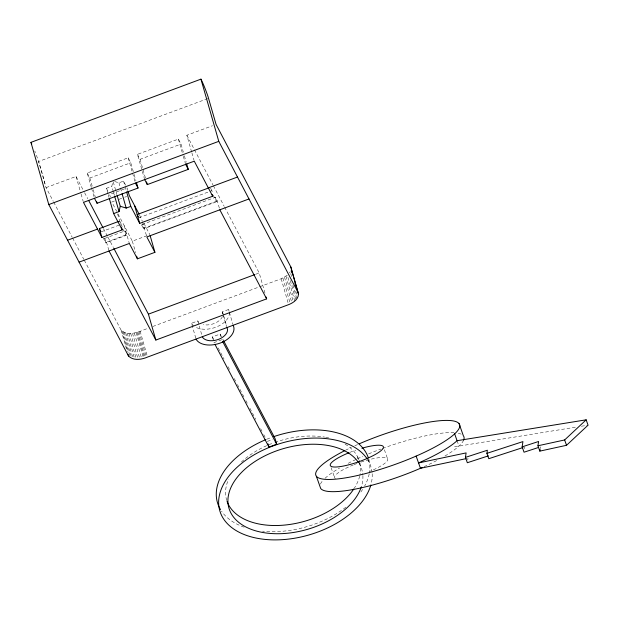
<?xml version="1.0" encoding="UTF-8"?>
<svg xmlns="http://www.w3.org/2000/svg" width="619" height="619" viewBox="0 0 619 619"><rect width="100%" height="100%" fill="white"/><g stroke="black" fill="none" stroke-linecap="round" stroke-linejoin="round"><path stroke-width="0.46" stroke-dasharray="3.1 2.32" d="M467.732 460.041L467.995 458.246M524.548 448.698L524.811 446.941M540.217 448.551L540.472 446.833M113.354 191.735L111.807 186.319L113.006 181.003M289.437 272.94L290.179 271.741M259.477 286.821L281.173 278.751L287.317 275.215L294.745 301.12M84.254 260.158L121.1 330.136C128.783 337.332 140.203 331.072 148.266 328.171M207.674 98.63L38.579 161.505L46.061 187.619L53.249 201.268M46.061 187.619L76.052 176.469L84.145 191.859M191.619 151.918L186.845 135.267L212.518 125.719M91.357 187.456L87.217 173.011L128.172 157.783L130.787 162.758L133.89 173.591M144.691 179.611L137.441 154.34L178.396 139.105L181.011 144.088L183.34 152.212M87.217 173.011L89.832 177.993L130.787 162.758M137.441 154.34L140.056 159.315L181.011 144.088M114.708 181.522L118.964 182.822L123.529 181.119L126.663 187.077M107.946 193.747L106.398 188.331L111.807 186.319M114.407 201.036L111.776 202.018L116.682 211.35M118.778 199.411L124.032 197.461M124.906 197.136L126.655 196.486M101.09 231.854L121.378 224.31L122.144 226.964M138.888 217.803L211.876 190.66L212.387 192.424M104.572 238.485L124.868 230.941L126.794 234.609L106.499 242.161L104.572 238.485L105.841 242.911L126.137 235.367L124.868 230.941M215.358 197.283L216.627 201.709L143.639 228.852L142.37 224.426L215.358 197.283L217.292 200.958L219.83 209.802M217.292 200.958L144.297 228.102L142.37 224.426M118.02 213.888L132.342 241.147L148.97 234.965M255.601 274.302L259.206 272.964L265.04 293.321M152.785 326.492L258.572 287.154M195.774 338.144L191.511 323.28L197.778 320.952L198.645 322.282M222.871 313.678L222.337 311.821L228.604 309.492A19.885 12.101 -16 0 1 229.185 310.962M213.114 339.359L212.41 336.922L220.101 334.059L222.329 338.307M221.726 339.746L214.042 342.609L213.346 340.171M267.331 441.417L272.484 439.505M454.57 446.817L577.612 426.855M581.403 426.243L588.05 425.168M222.337 311.821L223.451 315.086M186.845 135.267L194.033 148.955M194.482 149.806L212.913 184.872M213.362 185.731L224.148 206.251M224.596 207.11L259.206 272.964M210.592 188.207L211.876 190.66M213.145 195.078L216.627 201.709M222.778 339.158L223.676 340.86M212.41 336.922L214.646 341.17M218.221 347.963L224.024 359.005M228.04 366.657L230.276 370.905M234.292 378.549L235.63 381.095M237.417 384.5L244.11 397.243M245.898 400.64L247.236 403.186M249.921 408.285L255.724 419.326M260.63 428.673L261.976 431.226M263.756 434.623L265.102 437.169M139.538 215.017L142.269 221.029M144.01 223.529L149.844 234.64M141.457 224.705L143.639 228.852M106.398 188.331L108.402 192.145M119.66 221.037L121.378 224.31M122.647 228.728L126.137 235.367M84.594 192.718L87.736 198.699M103.466 228.635L107.513 236.334M107.961 237.185L113.354 247.453M103.226 237.936L105.841 242.911M53.698 202.127L72.121 237.116M72.57 237.967L83.805 259.299M457.077 440.705L458.965 446.051M384.399 449.773L387.78 459.368M331.119 467.693L334.5 477.295M368.305 459.863L368.831 461.689M357.589 456.776L358.641 460.428M358.904 461.341L359.949 464.993M290.713 273.59L292.036 278.217M295.75 291.17L297.081 295.797M292.88 284.964L296.865 298.845M290.326 280.577L295.897 300.006M285.986 276.252L293.414 302.157M284.5 277.196L291.928 303.101M282.891 278.039L290.319 303.944M281.173 278.751L288.601 304.656M191.882 152.847L194.002 160.251M228.604 309.492L229.131 311.349M229.401 312.278L232.86 324.356M184.377 155.818L186.187 162.139M178.396 139.105L183.054 155.354M183.309 156.259L185.646 164.383M223.722 316.015L226.647 326.236M223.134 314.607L226.6 326.685M220.101 334.059L220.797 336.496M197.778 320.952L202.305 336.744M140.056 159.315L145.496 178.272M134.153 174.496L135.963 180.818M128.172 157.783L132.311 172.229M132.567 173.127L135.159 182.156M142.525 221.912L146.835 236.945M127.831 190.451L127.104 187.928L109.602 194.436L110.329 196.958M123.529 181.119L124.829 185.638M125.084 186.536L126.377 191.054M118.964 182.822L121.811 192.749M132.342 241.147L135.638 252.645M113.262 181.901L115.854 190.931M116.109 191.836L116.89 194.544M124.257 225.765L129.332 243.46M113.617 192.633L114.391 195.341M117.633 213.965L120.929 225.463M108.209 194.645L108.983 197.353M140.126 331.204L147.539 357.07M139.035 331.606L146.448 357.48M137.944 332.008L145.357 357.883M137.054 332.302L144.475 358.192M136.165 332.596L143.593 358.502M89.832 177.993L92.161 186.11M93.198 189.724L95.264 196.943M134.338 333.03L141.774 358.935M91.612 188.362L94.204 197.384M106.499 242.161L109.037 251.005M132.512 333.316L139.94 359.229M130.702 333.448L138.13 359.353M128.945 333.424L136.373 359.329M127.274 333.239L134.702 359.144M125.719 332.898L133.147 358.803M124.295 332.403L131.723 358.308M123.042 331.776L130.199 356.753M121.966 331.01L128.071 352.288M121.1 330.136L127.197 351.414M76.052 176.469L80.826 193.12M81.089 194.041L83.217 201.446M372.174 473.744A78.706 47.918 -16 0 1 371.129 483.996M367.454 459.329A78.706 47.918 -16 0 1 372.104 472.777M362.889 475.585A69.181 42.115 -16 0 1 361.233 487.091M359.028 463.376A69.181 42.115 -16 0 1 362.819 474.665M368.924 459.785A78.706 47.918 -16 0 1 369.381 472.939M369.203 473.891A78.706 47.918 -16 0 1 364.606 486.108M362.618 489.42A78.706 47.918 -16 0 1 359.879 493.289M345.804 507.232A78.706 47.918 -16 0 1 262.549 531.172M244.134 527.187A78.706 47.918 -16 0 1 221.548 511.193M266.874 439.196A78.706 47.918 -16 0 1 270.48 437.795M359.863 462.803A69.181 42.115 -16 0 1 359.871 475.299M359.662 476.197A69.181 42.115 -16 0 1 354.401 488.066M226.763 500.516A69.181 42.115 -16 0 1 228.566 479.323M241.425 462.014A69.181 42.115 -16 0 1 273.211 442.995M274.983 442.353A69.181 42.115 -16 0 1 324.658 437.091M325.617 437.254A69.181 42.115 -16 0 1 329.409 438.028M345.085 444.148A69.181 42.115 -16 0 1 359.631 461.913M45.063 184.145A60.631 6.035 69.6 0 0 39.415 164.066L38.069 159.942A17.58 1.749 69.6 0 0 35.74 153.458M222.43 316.618A13.254 8.07 -16 0 1 203.225 324.604M222.654 312.301A13.254 8.07 -16 0 1 222.972 313.671M229.448 312.533A19.885 12.101 -16 0 1 216.959 326.77A19.885 12.101 -16 0 1 195.109 326.909M193.615 325.857A19.885 12.101 -16 0 1 191.511 323.28M34.803 151.044A17.58 1.749 69.6 0 1 35.43 152.645M463.608 440.186A76.222 16.109 -19.4 0 1 444.45 456.288M436.619 460.598A76.222 16.109 -19.4 0 1 424.023 466.695M320.449 484.104A76.222 16.109 -19.4 0 1 322.793 480.592M325.091 478.239A76.222 16.109 -19.4 0 1 339.607 468.01M348.218 463.291A76.222 16.109 -19.4 0 1 356.513 459.221M357.38 458.811A76.222 16.109 -19.4 0 1 362.719 456.396M368.63 453.866A76.222 16.109 -19.4 0 1 380.855 449.061M382.619 448.411A76.222 16.109 -19.4 0 1 454.006 432.689M458.277 433.246A76.222 16.109 -19.4 0 1 461.418 434.29M345.495 450.261A76.222 16.109 -19.4 0 1 351.337 447.405M354.834 445.781A76.222 16.109 -19.4 0 1 357.511 444.581M349.774 452.404A28.172 5.958 -19.4 0 1 355.801 450.168M360.97 462.091A28.172 5.958 -19.4 0 1 387.401 458.478A28.172 5.958 -19.4 0 1 369.86 471.361M335.452 478.603A28.172 5.958 -19.4 0 1 353.256 464.962M354.083 464.629A28.172 5.958 -19.4 0 1 357.496 463.322"/><path stroke-width="0.93" d="M298.482 294.04C298.389 299.434 293.135 302.9 288.601 304.656L147.539 357.07C141.666 359.593 133.518 361.047 128.528 356.041L48.785 204.564L30.95 142.362L200.943 79.147A17.58 1.749 69.6 0 1 208.069 96.734L216.062 124.404L290.86 267.006L298.482 294.04L291.317 269.064M488.345 455.87L467.33 462.726L465.449 457.379L466.107 452.907L418.552 462.942A76.222 16.109 -19.4 0 0 457.077 440.705L586.162 419.821L588.05 425.168L566.532 445.301L539.838 451.119L537.957 445.773L538.592 441.486L522.15 446.856L524.03 452.203L538.646 447.429M523.009 447.529L488.793 458.694L486.905 453.348L487.37 450.23L465.449 457.379M522.15 446.856L522.923 441.595L486.905 453.348M539.838 451.119L540.093 449.409M109.238 198.258L113.641 213.601L119.049 211.59L120.256 206.274L117.146 195.442M537.957 445.773L564.644 439.954L586.162 419.821M48.785 204.564L218.778 141.349L298.296 292.911M94.459 198.289L97.075 203.264L138.029 188.037L136.482 182.62M144.691 179.611L147.307 184.586L188.261 169.358L186.706 163.942M120.256 206.274L126.206 208.092L130.779 206.398L139.701 223.374L212.696 196.231L212.185 194.467M67.556 240.226L97.523 229.084M208.309 187.89L237.503 177.034M121.44 227.235L122.198 229.889L101.903 237.433L99.373 228.589L118.778 221.37M209.261 187.727L137.17 214.53L138.455 216.983M79.093 262.139L129.332 243.46L137.418 258.835L154.92 252.328L150.1 235.522M249 198.954L146.835 236.945L154.92 252.328M113.811 248.304L148.413 314.158L254.703 274.635M109.037 251.005L155.841 340.063L266.634 298.869L266.1 297.019M214.932 344.303L268.963 447.104L276.685 444.233L275.06 438.546L223.676 340.86M466.13 458.64L420.44 468.289L416.13 456.071M226.864 327.613L227.181 328.093A13.254 8.07 -16 0 1 219.141 339.119A13.254 8.07 -16 0 1 203.179 338.075L202.305 336.744M212.696 196.231L194.273 161.172L83.48 202.374L101.903 237.433M219.83 209.802L266.634 298.869M185.646 164.383L188.261 169.358M222.623 341.448L276.685 444.233M135.414 183.062L138.029 188.037M139.089 214.166L129.278 195.503L128.071 191.294M113.641 213.601L122.198 229.889M88.641 200.409L103.017 227.784M99.373 228.589L100.657 231.042M564.644 439.954L566.532 445.301M459.066 423.597L463.376 435.822A76.222 16.109 -19.4 0 1 463.608 440.186M454.656 433.834L457.077 440.705M316.371 476.259L320.681 488.476A76.222 16.109 -19.4 0 0 422.235 467.5M291.263 270.24L292.06 273.018M294.977 283.192L295.774 285.97M200.943 79.147L218.778 141.349M268.027 443.854L268.963 447.104M146.525 181.878L147.307 184.586M134.633 205.686L139.701 223.374M126.64 191.952L130.779 206.398M122.067 193.654L126.206 208.092M136.652 256.181L137.418 258.835M114.654 196.246L119.049 211.59M148.413 314.158L155.841 340.063M96.564 201.461L97.075 203.264M127.994 354.192L128.528 356.041M290.86 267.006L291.054 268.135M370.874 484.948A78.706 47.918 -16 0 1 256.955 538.221A78.706 47.918 -16 0 1 245.379 460.497A78.706 47.918 -16 0 1 366.943 458.563M361.233 487.091A69.181 42.115 -16 0 1 259.995 531.93A69.181 42.115 -16 0 1 252.397 463.26A69.181 42.115 -16 0 1 358.517 462.579M220.55 509.646A78.706 47.918 -16 0 1 265.977 439.567M273.977 436.55A78.706 47.918 -16 0 1 368.367 457.921M353.867 488.886A69.181 42.115 -16 0 1 285.042 525.028A69.181 42.115 -16 0 1 227.057 501.39M233.131 325.284A19.885 12.101 -16 0 1 220.294 343.034A19.885 12.101 -16 0 1 196.037 339.08M30.95 142.362A17.58 1.749 69.6 0 1 31.762 144.003M359.314 443.784A76.222 16.109 -19.4 0 1 459.747 426.491A76.222 16.109 -19.4 0 1 354.06 476.266A76.222 16.109 -19.4 0 1 344.698 450.671M361.875 448.241A28.172 5.958 -19.4 0 1 379.54 451.8A28.172 5.958 -19.4 0 1 335.8 467.02A28.172 5.958 -19.4 0 1 348.946 452.744"/></g></svg>
